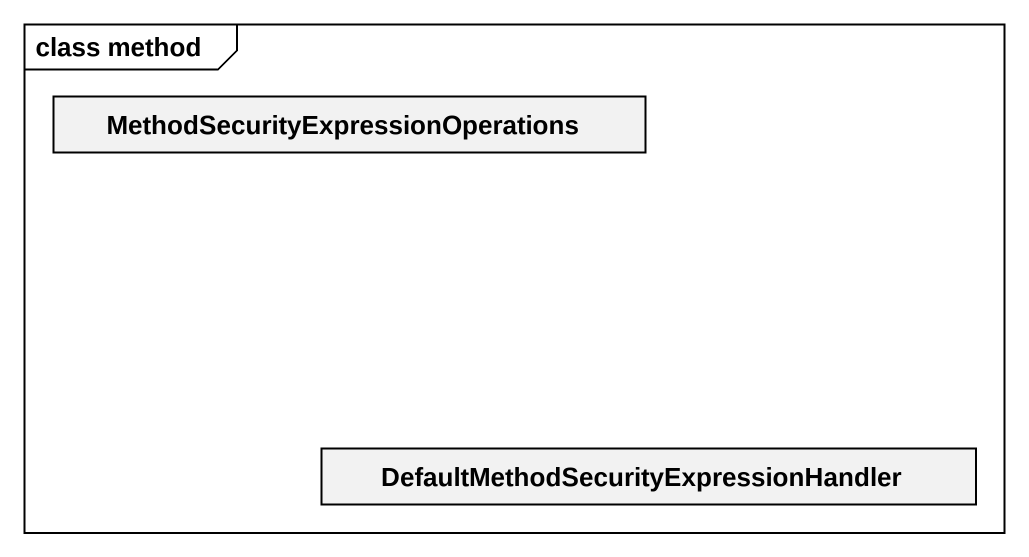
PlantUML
@startuml
mainframe class method
hide circle
hide empty members
class "MethodSecurityExpressionOperations" as MethodSecurityExpressionOper
class "DefaultMethodSecurityExpressionHandler" as DefaultMethodSecurityExpress
@enduml
